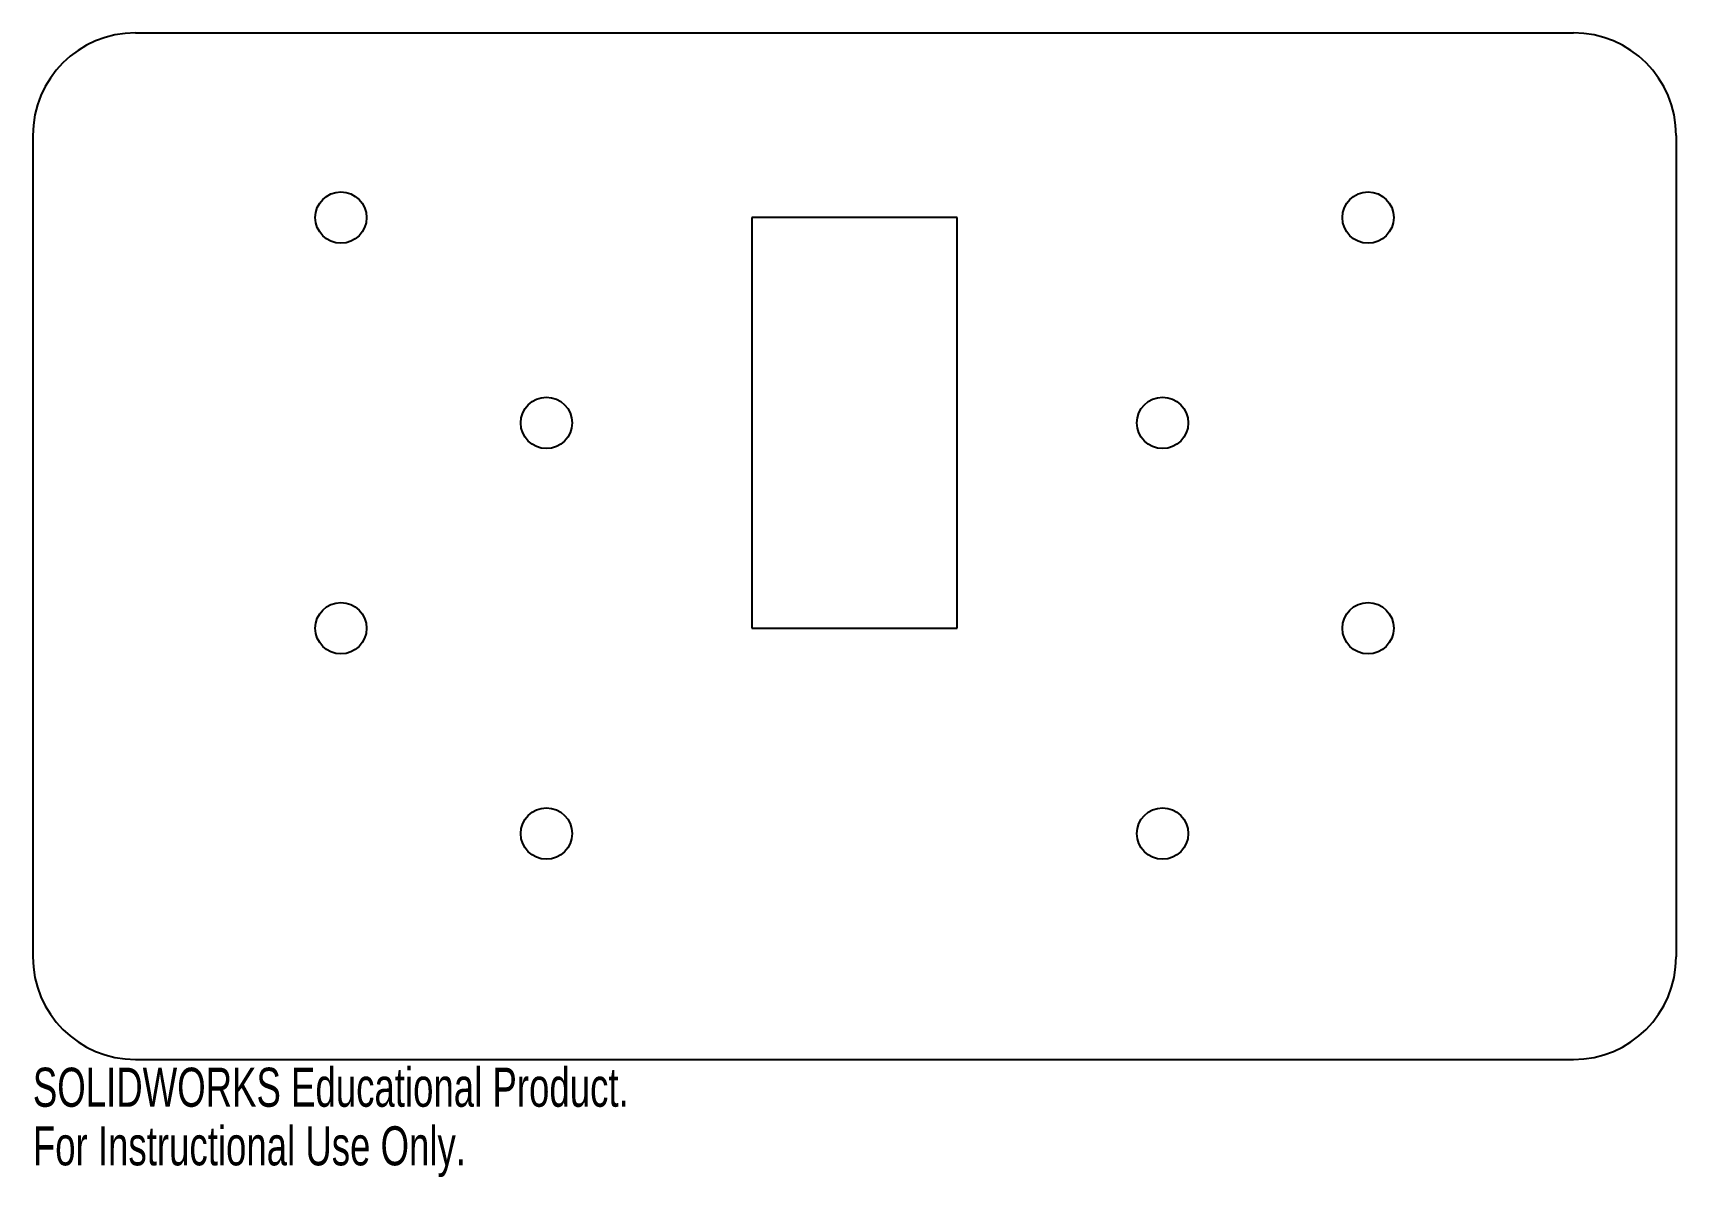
# Model space of a CAD drawing. Header units: inches. Extents: x 7.93 to 15.93, y 12.33 to 17.9.
import ezdxf

# ---------------------------------------------------------------- set-up
doc = ezdxf.new("R2010")
doc.units = ezdxf.units.IN
doc.header["$MEASUREMENT"] = 0
doc.styles.add('SLDTEXTSTYLE0', font='TXT', dxfattribs={"width": 0.7})

msp = doc.modelspace()

# ---------------------------------------------------------------- linework, layer by layer
at = {"color": 7, "linetype": 'Continuous', "lineweight": 25}
for p, q in [((8.4338, 17.8989), (15.4338, 17.8989)), ((7.9338, 17.3989), (7.9338, 13.3989)), ((15.9338, 17.3989), (15.9338, 13.3989)), ((11.4338, 16.9989), (11.4338, 14.9989)), ((12.4338, 16.9989), (11.4338, 16.9989)), ((12.4338, 14.9989), (12.4338, 16.9989)), ((11.4338, 14.9989), (12.4338, 14.9989)), ((8.4338, 12.8989), (15.4338, 12.8989))]:
    msp.add_line(p, q, dxfattribs=at)
for centre in [(9.4338, 16.9989), (14.4338, 16.9989), (10.4338, 15.9989), (13.4338, 15.9989), (9.4338, 14.9989), (14.4338, 14.9989), (10.4338, 13.9989), (13.4338, 13.9989)]:
    msp.add_circle(centre, 0.125, dxfattribs=at)
for centre, start, end in [((8.4338, 17.3989), 90, 180), ((15.4338, 17.3989), 0, 90), ((8.4338, 13.3989), 180, 270), ((15.4338, 13.3989), 270, 0)]:
    msp.add_arc(centre, 0.5, start, end, dxfattribs=at)

# ---------------------------------------------------------------- texts
at = {"color": 7, "linetype": 'Continuous', "char_height": 0.1903, "attachment_point": 1, "style": 'SLDTEXTSTYLE0'}
for s, insert in [('SOLIDWORKS Educational Product.', (7.9338, 12.8587)), ('For Instructional Use Only.', (7.9338, 12.5733))]:
    msp.add_mtext(s, dxfattribs=dict(at, insert=insert))

doc.saveas('drawing.dxf')
